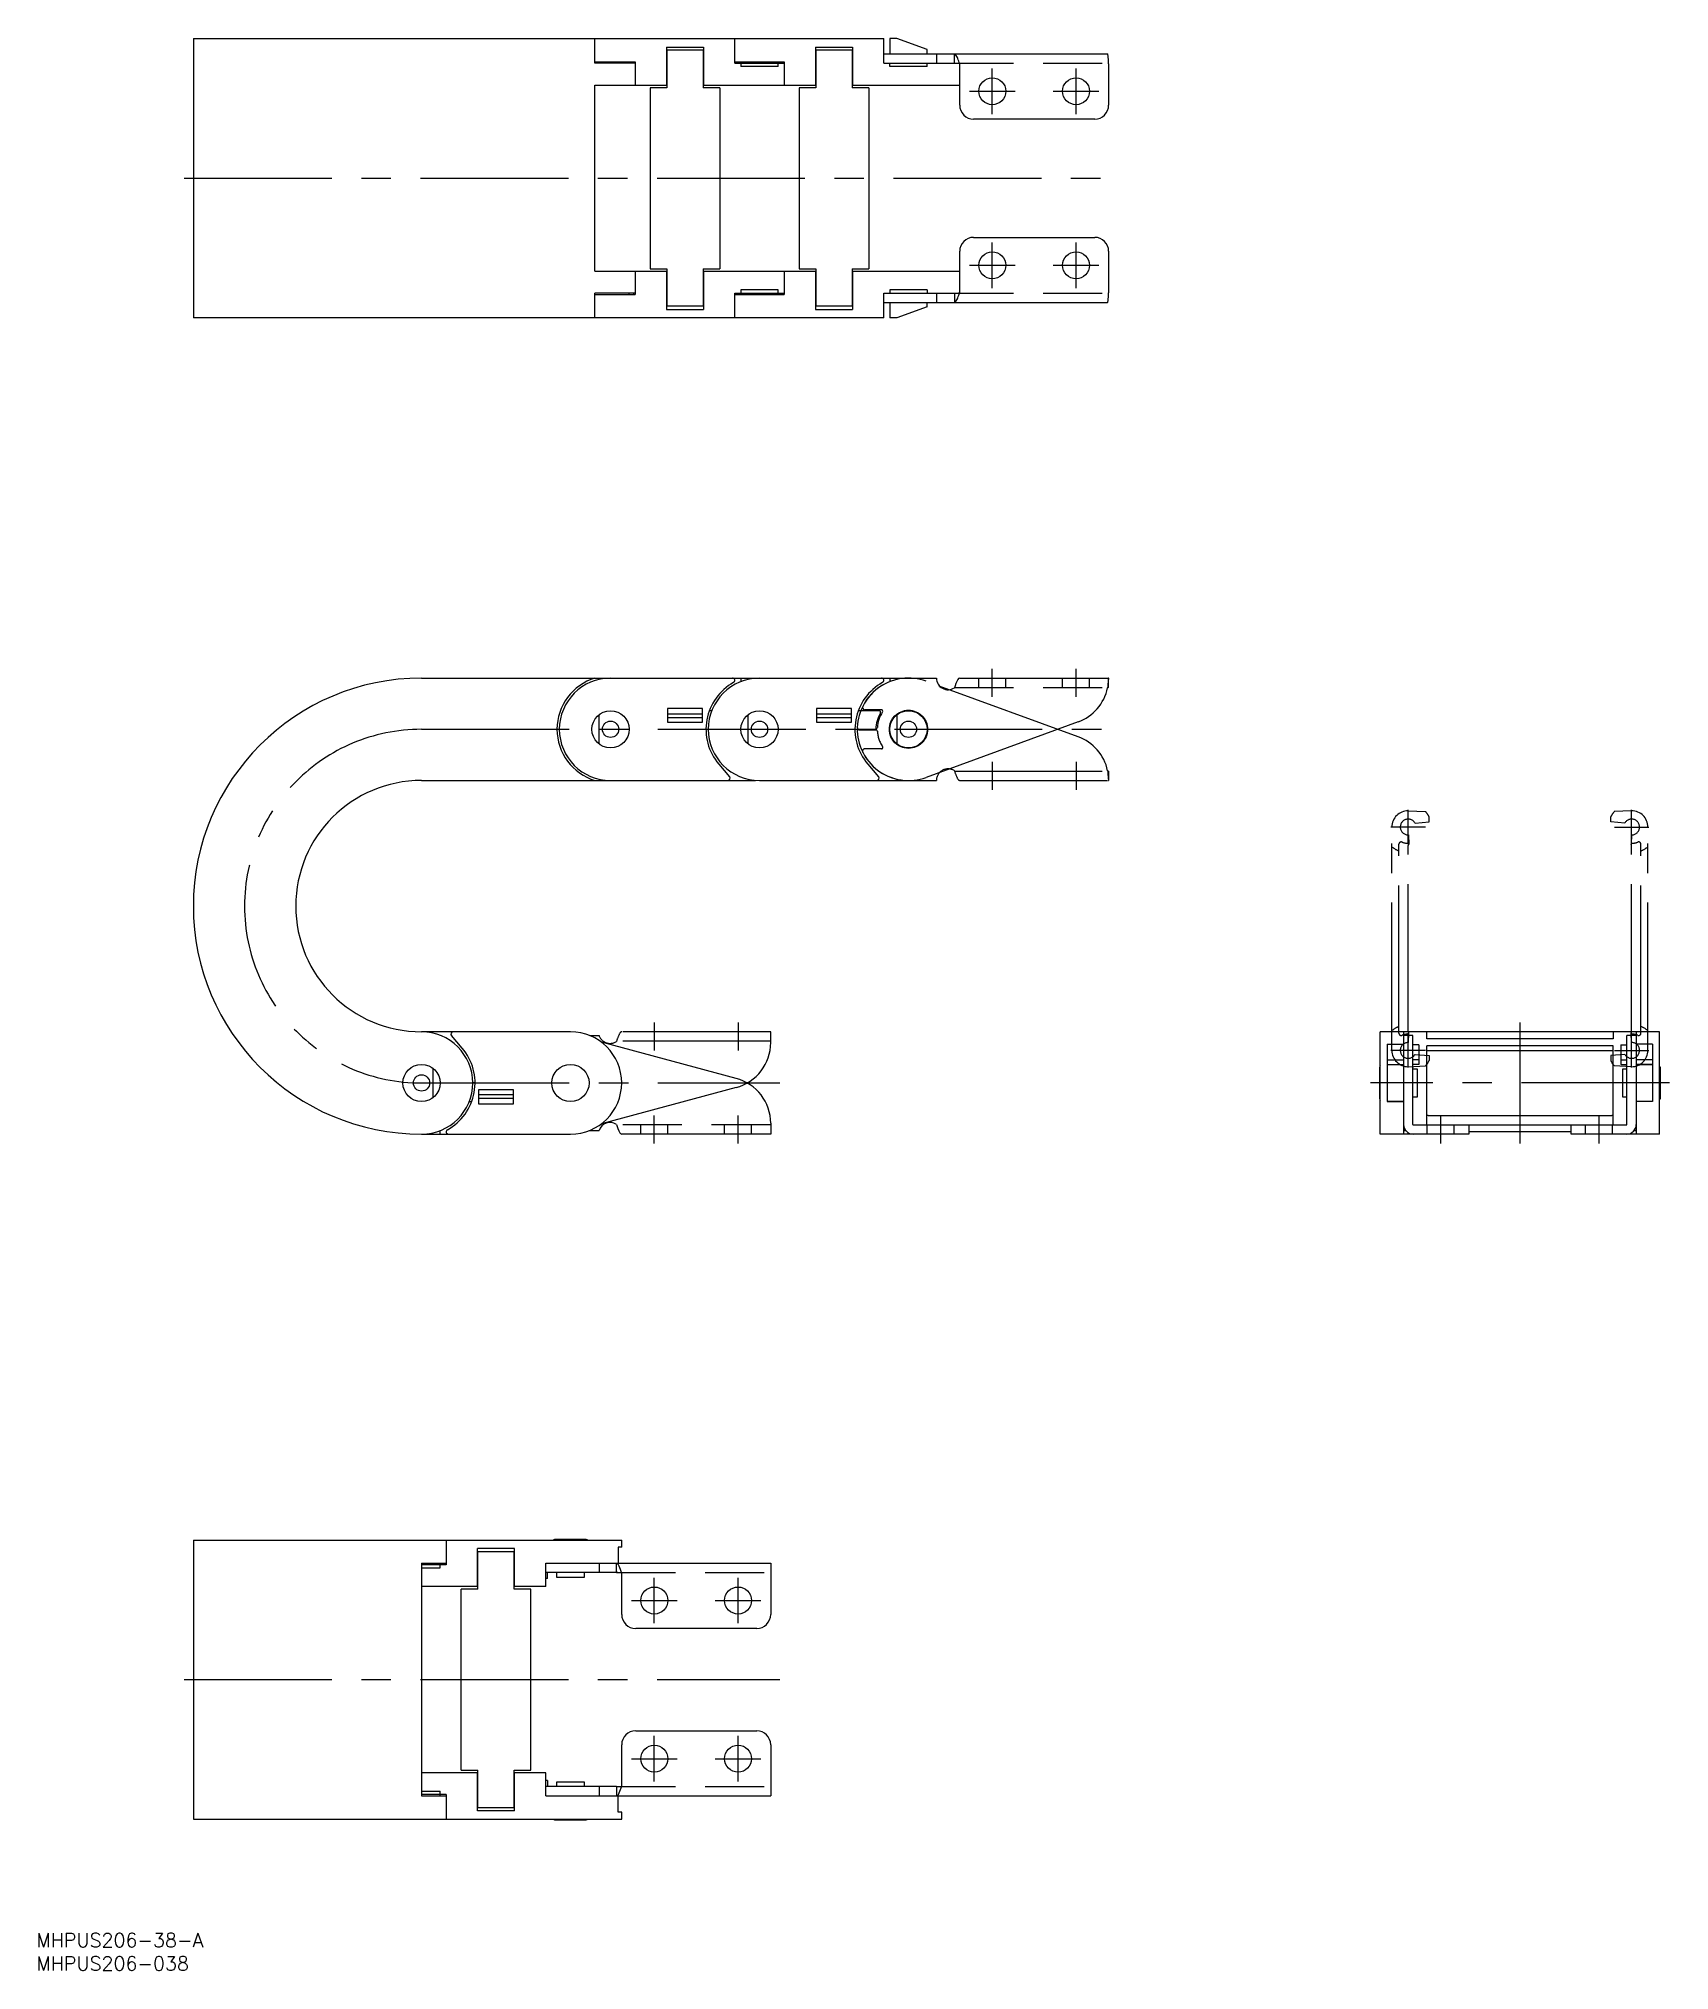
# Model space of a CAD drawing. Extents: x -114 to 236, y -191 to 224.
import ezdxf

# ---------------------------------------------------------------- set-up
doc = ezdxf.new("R2010")
doc.units = 0
for name, pattern in [('CENTER', [50.8, 31.75, -6.35, 6.35, -6.35]), ('DASHED', [19.05, 12.7, -6.35]), ('PHANTOM', [63.5, 31.75, -6.35, 6.35, -6.35, 6.35, -6.35])]:
    doc.linetypes.add(name, pattern=pattern)
doc.layers.get('0').update_dxf_attribs({"linetype": 'CONTINUOUS'})
doc.layers.add('CENTER', color=1, linetype='CENTER')
doc.styles.get("Standard").update_dxf_attribs({"font": 'txt.shx', "height": 3, "bigfont": 'bigfont.shx'})

msp = doc.modelspace()

# ---------------------------------------------------------------- linework, layer by layer
at = {"color": 7, "linetype": 'CONTINUOUS'}
for p, q in [((-81.01, 224.42), (-81.01, 164.42)), ((-81.01, 224.42), (67.29, 224.42)), ((5.25, 219.12), (5.25, 224.42)), ((35.29, 219.12), (35.29, 224.42)), ((67.29, 219.12), (67.29, 224.42)), ((70.1, 224.42), (68.6, 224.42)), ((68.6, 224.42), (68.6, 221.12)), ((76.6, 222.05), (70.1, 224.42)), ((20.6, 222.62), (20.6, 214.42)), ((20.6, 222.62), (28.6, 222.62)), ((20.6, 221.12), (20.7, 221.12)), ((20.7, 220.02), (20.6, 220.02)), ((20.7, 221.92), (20.7, 213.88)), ((28.5, 221.92), (20.7, 221.92)), ((28.5, 221.92), (28.5, 213.88)), ((28.5, 221.12), (28.6, 221.12)), ((28.6, 220.02), (28.5, 220.02)), ((28.6, 222.62), (28.6, 214.42)), ((52.6, 222.62), (52.6, 214.42)), ((52.6, 222.62), (60.6, 222.62)), ((52.6, 221.12), (52.7, 221.12)), ((52.7, 220.02), (52.6, 220.02)), ((52.7, 221.92), (52.7, 213.88)), ((60.5, 221.92), (52.7, 221.92)), ((60.5, 221.92), (60.5, 213.88)), ((60.5, 221.12), (60.6, 221.12)), ((60.6, 220.02), (60.5, 220.02)), ((60.6, 222.62), (60.6, 214.42)), ((67.29, 221.12), (115.38, 221.12)), ((76.6, 221.12), (76.6, 222.05)), ((78.6, 221.12), (78.6, 219.12)), ((82.46, 219.12), (82.46, 221.12)), ((5.25, 219.42), (13.91, 219.42)), ((13.91, 219.12), (5.25, 219.12)), ((12.6, 219.12), (12.6, 219.42)), ((13.55, 219.12), (13.55, 219.42)), ((13.91, 219.42), (13.91, 214.42)), ((20.6, 216.82), (20.7, 216.82)), ((28.5, 216.82), (28.6, 216.82)), ((35.29, 219.42), (45.91, 219.42)), ((35.29, 219.12), (45.91, 219.12)), ((36.6, 219.42), (36.6, 218.42)), ((44.6, 218.42), (36.6, 218.42)), ((44.6, 218.42), (44.6, 219.42)), ((45.55, 219.12), (45.55, 219.42)), ((45.91, 219.42), (45.91, 214.42)), ((52.6, 216.82), (52.7, 216.82)), ((60.5, 216.82), (60.6, 216.82)), ((67.29, 219.12), (82.46, 219.12)), ((68.6, 218.42), (68.6, 219.12)), ((76.6, 218.42), (68.6, 218.42)), ((76.6, 218.42), (76.6, 219.12)), ((83.6, 210.12), (83.6, 219.02)), ((115.6, 219.02), (115.6, 210.12)), ((5.25, 214.42), (20.7, 214.42)), ((5.25, 174.42), (5.25, 214.42)), ((20.7, 213.88), (17.1, 213.88)), ((17.1, 213.88), (17.1, 174.96)), ((20.6, 215.72), (20.7, 215.72)), ((28.5, 215.72), (28.6, 215.72)), ((28.5, 214.42), (52.7, 214.42)), ((32.1, 213.88), (28.5, 213.88)), ((32.1, 213.88), (32.1, 174.96)), ((49.1, 213.88), (49.1, 174.96)), ((52.7, 213.88), (49.1, 213.88)), ((52.6, 215.72), (52.7, 215.72)), ((60.5, 215.72), (60.6, 215.72)), ((60.5, 214.42), (83.6, 214.42)), ((64.1, 213.88), (60.5, 213.88)), ((64.1, 213.88), (64.1, 174.96)), ((112.6, 207.12), (86.6, 207.12)), ((83.6, 169.82), (83.6, 178.72)), ((86.6, 181.72), (112.6, 181.72)), ((115.6, 178.72), (115.6, 169.82)), ((5.25, 174.42), (20.7, 174.42)), ((13.91, 174.42), (13.91, 169.42)), ((17.1, 174.96), (20.7, 174.96)), ((20.6, 174.42), (20.6, 166.22)), ((20.7, 174.96), (20.7, 166.92)), ((28.5, 174.96), (28.5, 166.92)), ((28.5, 174.96), (32.1, 174.96)), ((28.5, 174.42), (52.7, 174.42)), ((28.6, 174.42), (28.6, 166.22)), ((45.91, 174.42), (45.91, 169.42)), ((49.1, 174.96), (52.7, 174.96)), ((52.6, 174.42), (52.6, 166.22)), ((52.7, 174.96), (52.7, 166.92)), ((60.5, 174.96), (60.5, 166.92)), ((60.5, 174.96), (64.1, 174.96)), ((60.5, 174.42), (83.6, 174.42)), ((60.6, 174.42), (60.6, 166.22)), ((20.6, 173.12), (20.7, 173.12)), ((20.7, 172.02), (20.6, 172.02)), ((28.5, 173.12), (28.6, 173.12)), ((28.6, 172.02), (28.5, 172.02)), ((44.6, 170.42), (36.6, 170.42)), ((36.6, 170.42), (36.6, 169.42)), ((44.6, 169.42), (44.6, 170.42)), ((52.6, 173.12), (52.7, 173.12)), ((52.7, 172.02), (52.6, 172.02)), ((60.5, 173.12), (60.6, 173.12)), ((60.6, 172.02), (60.5, 172.02)), ((76.6, 170.42), (68.6, 170.42)), ((68.6, 170.42), (68.6, 169.72)), ((76.6, 170.42), (76.6, 169.72)), ((5.25, 164.42), (5.25, 169.72)), ((13.91, 169.72), (5.25, 169.72)), ((5.25, 169.42), (13.91, 169.42)), ((12.6, 169.42), (12.6, 169.72)), ((13.55, 169.72), (13.55, 169.42)), ((20.6, 168.82), (20.7, 168.82)), ((20.6, 167.72), (20.7, 167.72)), ((20.6, 166.22), (28.6, 166.22)), ((28.5, 166.92), (20.7, 166.92)), ((28.5, 168.82), (28.6, 168.82)), ((28.5, 167.72), (28.6, 167.72)), ((35.29, 164.42), (35.29, 169.72)), ((35.29, 169.72), (45.91, 169.72)), ((35.29, 169.42), (45.91, 169.42)), ((45.55, 169.72), (45.55, 169.42)), ((52.6, 168.82), (52.7, 168.82)), ((52.6, 167.72), (52.7, 167.72)), ((52.6, 166.22), (60.6, 166.22)), ((60.5, 166.92), (52.7, 166.92)), ((60.5, 168.82), (60.6, 168.82)), ((60.5, 167.72), (60.6, 167.72)), ((67.29, 164.42), (67.29, 169.72)), ((67.29, 169.72), (82.46, 169.72)), ((67.29, 167.72), (115.38, 167.72)), ((68.6, 167.72), (68.6, 164.42)), ((76.6, 166.79), (70.1, 164.42)), ((76.6, 166.79), (76.6, 167.72)), ((78.6, 169.72), (78.6, 167.72)), ((82.46, 169.72), (82.46, 167.72)), ((67.29, 164.42), (-81.01, 164.42)), ((70.1, 164.42), (68.6, 164.42)), ((-32.01, 87), (78.6, 87)), ((36.6, 87), (36.6, 86.25)), ((68.6, 87), (68.6, 86.25)), ((83.6, 87), (115.6, 87)), ((115.6, 85), (115.6, 87)), ((6.1, 79.12), (6.1, 72.88)), ((20.85, 80.5), (20.85, 77.5)), ((28.35, 80.5), (20.85, 80.5)), ((28.35, 79.28), (20.85, 79.28)), ((28.35, 77.5), (28.35, 80.5)), ((30.35, 80), (29.82, 80)), ((38.1, 79.12), (38.1, 72.88)), ((52.85, 80.5), (52.85, 77.5)), ((60.35, 80.5), (52.85, 80.5)), ((60.35, 79.28), (52.85, 79.28)), ((60.35, 77.5), (60.35, 80.5)), ((66.31, 80), (61.82, 80)), ((66.79, 80.2), (63.21, 80.2)), ((70.1, 79.12), (70.1, 72.88)), ((71.7, 80), (73.5, 80)), ((28.35, 78.5), (20.85, 78.5)), ((20.85, 77.5), (28.35, 77.5)), ((29.1, 76), (29.6, 76)), ((60.35, 78.5), (52.85, 78.5)), ((52.85, 77.5), (60.35, 77.5)), ((61.1, 76), (65.6, 76)), ((65.6, 76.1), (65.61, 76.1)), ((109.03, 77.6), (76.38, 65.67)), ((31.86, 68.53), (34.17, 65.82)), ((63.86, 68.53), (66.17, 65.82)), ((-32.01, 65), (39.73, 65)), ((39.74, 65.03), (39.73, 65)), ((40.6, 65), (72.6, 65)), ((71.74, 65.03), (71.73, 65)), ((0, 11), (-32.01, 11)), ((-31.14, 10.97), (-31.13, 11)), ((-23.26, 7.47), (-25.57, 10.18)), ((35.6, 0.99), (6.63, 8.78)), ((233.94, 11), (173.94, 11)), ((173.94, -11), (173.94, 11)), ((175.44, 8.36), (175.44, -4)), ((175.44, 8.36), (178.94, 8.36)), ((178.94, 11), (178.94, -11)), ((180.94, 10.2), (178.94, 10.2)), ((180.94, -8.9), (180.94, 10.2)), ((183.94, 9.51), (183.94, 11)), ((223.94, 9.51), (183.94, 9.51)), ((223.94, 11), (223.94, 9.51)), ((226.94, -8.9), (226.94, 10.2)), ((228.94, 10.2), (226.94, 10.2)), ((228.94, 11), (228.94, -11)), ((232.44, 8.36), (228.94, 8.36)), ((232.44, 8.36), (232.44, -4)), ((233.94, -11), (233.94, 11)), ((175.44, 4.94), (178.94, 4.94)), ((182.24, 8.16), (180.94, 8.16)), ((182.24, 4.95), (180.94, 4.95)), ((182.24, 8.16), (182.24, 4)), ((223.94, 8), (183.94, 8)), ((183.94, -9), (183.94, 8)), ((183.94, 7), (223.94, 7)), ((223.94, -9), (223.94, 8)), ((225.64, 8.16), (225.64, 4)), ((225.64, 8.16), (226.94, 8.16)), ((225.64, 4.95), (226.94, 4.95)), ((232.44, 4.94), (228.94, 4.94)), ((-29.5, -3.12), (-29.5, 3.12)), ((-20.5, 0), (-21, 0)), ((173.84, -3.4), (173.84, 3.4)), ((175.44, 4), (178.94, 4)), ((178.94, 3.9), (175.44, 3.9)), ((182.24, 4), (180.94, 4)), ((181.94, 3), (180.94, 3)), ((181.94, -3), (181.94, 3)), ((225.64, 4), (226.94, 4)), ((225.94, 3), (225.94, -3)), ((226.94, 3), (225.94, 3)), ((232.44, 4), (228.94, 4)), ((232.44, 3.9), (228.94, 3.9)), ((234.04, 3.4), (234.04, -3.4)), ((-21.75, -4), (-21.22, -4)), ((-12.25, -1.5), (-19.75, -1.5)), ((-19.75, -1.5), (-19.75, -4.5)), ((-19.75, -2.5), (-12.25, -2.5)), ((-19.75, -3.28), (-12.25, -3.28)), ((-12.25, -4.5), (-12.25, -1.5)), ((175.44, -3.9), (178.94, -3.9)), ((175.44, -4), (178.94, -4)), ((180.94, -3), (181.94, -3)), ((225.94, -3), (226.94, -3)), ((228.94, -3.9), (232.44, -3.9)), ((232.44, -4), (228.94, -4)), ((-19.75, -4.5), (-12.25, -4.5)), ((183.94, -6.91), (184.19, -6.9)), ((184.29, -7), (223.59, -7)), ((223.69, -6.9), (223.94, -6.91)), ((-32.01, -11), (0, -11)), ((-28, -11), (-28, -10.25)), ((4.12, -10.2), (6.13, -10.2)), ((43, -11), (11, -11)), ((43, -8.67), (43, -11)), ((192.94, -11), (173.94, -11)), ((178.94, -10.2), (179.39, -10.2)), ((181.04, -9), (226.84, -9)), ((192.94, -9), (192.94, -11)), ((214.94, -10.5), (192.94, -10.5)), ((214.94, -11), (214.94, -9)), ((233.94, -11), (214.94, -11)), ((228.49, -10.2), (228.94, -10.2)), ((-81.01, -98.22), (11, -98.22)), ((-81.01, -98.22), (-81.01, -158.22)), ((-26.69, -98.22), (-26.69, -103.52)), ((3.4, -98.12), (-3.4, -98.12)), ((11, -99.72), (11, -98.22)), ((-32, -103.22), (-32, -104.22)), ((-32, -103.22), (-26.69, -103.22)), ((-26.69, -103.52), (-32, -103.52)), ((-28, -104.22), (-28, -103.22)), ((-20, -108.22), (-20, -100.02)), ((-12, -100.02), (-20, -100.02)), ((-19.9, -101.52), (-20, -101.52)), ((-19.9, -102.62), (-20, -102.62)), ((-19.9, -108.76), (-19.9, -100.72)), ((-19.9, -100.72), (-12.1, -100.72)), ((-12.1, -108.76), (-12.1, -100.72)), ((-12, -101.52), (-12.1, -101.52)), ((-12, -102.62), (-12.1, -102.62)), ((-12, -108.22), (-12, -100.02)), ((-5.31, -103.22), (43, -103.22)), ((-5.31, -108.22), (-5.31, -103.22)), ((6.13, -103.22), (6.13, -105.22)), ((9.86, -105.22), (9.86, -103.22)), ((10.25, -99.72), (10.25, -103.22)), ((11, -99.72), (10.25, -99.72)), ((43, -103.22), (43, -114.22)), ((-32.01, -104.22), (-28, -104.22)), ((-32.01, -104.22), (-32.01, -108.22)), ((-20, -105.82), (-19.9, -105.82)), ((-19.9, -106.92), (-20, -106.92)), ((-12.1, -105.82), (-12, -105.82)), ((-12, -106.92), (-12.1, -106.92)), ((9.86, -105.22), (-5.31, -105.22)), ((-4.95, -106.52), (-5.31, -106.52)), ((-4.95, -106.52), (-4.95, -105.22)), ((-3, -105.22), (-3, -106.22)), ((-3, -106.22), (3, -106.22)), ((3, -106.22), (3, -105.22)), ((11, -114.22), (11, -105.32)), ((-19.9, -108.22), (-32.01, -108.22)), ((-32, -108.22), (-32, -148.22)), ((-23.5, -147.68), (-23.5, -108.76)), ((-19.9, -108.76), (-23.5, -108.76)), ((-5.31, -108.22), (-12.1, -108.22)), ((-8.5, -108.76), (-12.1, -108.76)), ((-8.5, -147.68), (-8.5, -108.76)), ((40, -117.22), (14, -117.22)), ((14, -139.22), (40, -139.22)), ((11, -151.12), (11, -142.22)), ((43, -142.22), (43, -153.22)), ((-19.9, -148.22), (-32.01, -148.22)), ((-32.01, -148.22), (-32.01, -152.22)), ((-23.5, -147.68), (-19.9, -147.68)), ((-20, -156.42), (-20, -148.22)), ((-19.9, -155.72), (-19.9, -147.68)), ((-12.1, -155.72), (-12.1, -147.68)), ((-12.1, -147.68), (-8.5, -147.68)), ((-5.31, -148.22), (-12.1, -148.22)), ((-12, -156.42), (-12, -148.22)), ((-5.31, -153.22), (-5.31, -148.22)), ((-32.01, -152.22), (-28, -152.22)), ((-32, -152.22), (-32, -153.22)), ((-26.69, -152.92), (-32, -152.92)), ((-32, -153.22), (-26.69, -153.22)), ((-28, -153.22), (-28, -152.22)), ((-26.69, -152.92), (-26.69, -158.22)), ((-19.9, -149.52), (-20, -149.52)), ((-19.9, -150.62), (-20, -150.62)), ((-12, -149.52), (-12.1, -149.52)), ((-12, -150.62), (-12.1, -150.62)), ((-4.95, -149.92), (-5.31, -149.92)), ((9.86, -151.22), (-5.31, -151.22)), ((-5.31, -153.22), (43, -153.22)), ((-4.95, -149.92), (-4.95, -151.22)), ((3, -150.22), (-3, -150.22)), ((-3, -150.22), (-3, -151.22)), ((3, -151.22), (3, -150.22)), ((6.13, -151.22), (6.13, -153.22)), ((9.86, -151.22), (9.86, -153.22)), ((10.25, -156.72), (10.25, -153.22)), ((-20, -153.82), (-19.9, -153.82)), ((-19.9, -154.92), (-20, -154.92)), ((-12, -156.42), (-20, -156.42)), ((-19.9, -155.72), (-12.1, -155.72)), ((-12.1, -153.82), (-12, -153.82)), ((-12, -154.92), (-12.1, -154.92)), ((11, -156.72), (10.25, -156.72)), ((11, -158.22), (11, -156.72)), ((-81.01, -158.22), (11, -158.22)), ((-3.4, -158.32), (3.4, -158.32))]:
    msp.add_line(p, q, dxfattribs=at)
at = {"color": 3, "linetype": 'DASHED'}
for p, q in [((82.46, 219.12), (115.59, 219.12)), ((82.46, 169.72), (115.59, 169.72)), ((82.49, 85), (115.6, 85)), ((87.7, 85), (87.7, 87)), ((93.5, 85), (93.5, 87)), ((105.7, 85), (105.7, 87)), ((111.5, 85), (111.5, 87)), ((43, -9), (9.89, -9)), ((15.1, -11), (15.1, -9)), ((20.9, -11), (20.9, -9)), ((33.1, -11), (33.1, -9)), ((38.9, -11), (38.9, -9)), ((184.04, -11), (184.04, -9)), ((189.84, -11), (189.84, -9)), ((218.04, -11), (218.04, -9)), ((223.84, -11), (223.84, -9)), ((9.86, -105.22), (43, -105.22)), ((9.86, -151.22), (43, -151.22))]:
    msp.add_line(p, q, dxfattribs=at)
at = {"color": 3, "linetype": 'PHANTOM'}
for p, q in [((109.03, 74.4), (76.38, 86.33)), ((62.11, 75.9), (65.61, 75.9)), ((66.79, 71.8), (63.21, 71.8)), ((82.49, 67), (115.6, 67)), ((90.6, 69), (90.6, 63)), ((108.6, 69), (108.6, 63)), ((115.6, 67), (115.6, 65)), ((72.6, 65), (78.6, 65)), ((83.6, 65), (115.6, 65)), ((179.94, 51.3), (179.94, 58.7)), ((179.94, 58.5), (183.66, 58.34)), ((227.94, 58.5), (224.21, 58.34)), ((227.94, 51.3), (227.94, 58.7)), ((183.64, 55), (176.24, 55)), ((176.44, 7), (176.44, 55)), ((181.41, 55.85), (184.44, 56.12)), ((184.44, 56.12), (184.44, 57.18)), ((223.44, 56.12), (223.44, 57.18)), ((226.47, 55.85), (223.44, 56.12)), ((224.24, 55), (231.64, 55)), ((231.44, 7), (231.44, 55)), ((177.94, 10.71), (177.94, 51.29)), ((179.94, 11), (179.94, 51)), ((180, 53.3), (180.07, 51.33)), ((227.88, 53.3), (227.81, 51.33)), ((227.94, 11), (227.94, 51)), ((229.94, 10.71), (229.94, 51.29)), ((18, 13), (18, 7)), ((36, 13), (36, 7)), ((4.12, 10.2), (6.13, 10.2)), ((43, 9), (9.89, 9)), ((43, 11), (11, 11)), ((43, 8.67), (43, 11)), ((179.94, 3.3), (179.94, 10.7)), ((180, 8.7), (180.07, 10.67)), ((227.88, 8.7), (227.81, 10.67)), ((227.94, 3.3), (227.94, 10.7)), ((183.64, 7), (176.24, 7)), ((181.41, 6.15), (184.44, 5.88)), ((184.44, 5.88), (184.44, 4.82)), ((226.47, 6.15), (223.44, 5.88)), ((223.44, 5.88), (223.44, 4.82)), ((224.24, 7), (231.64, 7)), ((179.94, 3.5), (183.66, 3.66)), ((227.94, 3.5), (224.21, 3.66)), ((35.6, -0.99), (6.63, -8.78))]:
    msp.add_line(p, q, dxfattribs=at)
at = {"color": 7, "linetype": 'CONTINUOUS'}
for centre, radius in [((90.6, 213.12), 2.9), ((108.6, 213.12), 2.9), ((90.6, 175.72), 2.9), ((108.6, 175.72), 2.9), ((8.6, 76), 4), ((40.6, 76), 4), ((72.6, 76), 4.1), ((72.6, 76), 4), ((8.6, 76), 1.75), ((40.6, 76), 1.75), ((72.6, 76), 1.75), ((-32, 0), 4), ((-32, 0), 1.75), ((0, 0), 4), ((18, -111.22), 2.9), ((36, -111.22), 2.9), ((18, -145.22), 2.9), ((36, -145.22), 2.9)]:
    msp.add_circle(centre, radius, dxfattribs=at)
at = {"color": 3, "linetype": 'PHANTOM'}
msp.add_circle((72.6, 76), 4.1, dxfattribs=at)
at = {"color": 7, "linetype": 'CONTINUOUS'}
for centre, radius, start, end in [((82.41, 220.71), 0.408, 42.8343, 83.8768), ((80.2, 219.02), 3.2, 20.0704, 38.1274), ((60.91, 211.36), 23.95, 18.6605, 21.4495), ((115.23, 220.99), 0.196, 9.504, 41.6142), ((105.84, 219.57), 9.7, 4.5726, 8.5958), ((38.56, 214.08), 77.2, 3.6725, 4.659), ((82.33, 211.13), 7.99, 80.8852, 89.1194), ((86.6, 210.12), 3, 180, 270), ((112.6, 210.12), 3, 270, 0), ((86.6, 178.72), 3, 90, 180), ((112.6, 178.72), 3, 0, 90), ((82.33, 177.71), 7.99, 270.8806, 279.1148), ((82.41, 168.13), 0.408, 276.1232, 317.1657), ((80.2, 169.82), 3.2, 321.8726, 339.9296), ((60.91, 177.48), 23.95, 338.5505, 341.3395), ((115.23, 167.85), 0.196, 318.3858, 350.496), ((105.84, 169.27), 9.7, 351.4042, 355.4274), ((38.56, 174.77), 77.2, 355.341, 356.3275), ((-32.01, 38), 49, 90, 270), ((8.6, 76), 11.5, 106.9574, 253.0426), ((8.6, 76), 11, 90, 270), ((40.6, 76), 11.5, 118.955, 220.5), ((40.6, 76), 11, 90, 270), ((34.79, 86.5), 0.5, 298.955, 90), ((72.6, 76), 11.5, 118.955, 220.5), ((72.6, 76), 11, 90, 153.409), ((66.79, 86.5), 0.5, 298.955, 90), ((81.1, 87), 2.5, 180, 302.8599), ((93.45, 81.44), 11.52, 152.8471, 162.5437), ((83.76, 86.35), 0.665, 104.2239, 148.5768), ((105.6, 86.99), 10, 290.0712, 347.9197), ((162.62, 82.07), 47.32, 174.532, 176.5735), ((115.85, 84.27), 0.787, 116.4305, 127.0841), ((115.61, 84.73), 0.267, 92.5793, 114.1282), ((203.59, 74.71), 88.87, 172.1121, 172.3211), ((115.75, 86.87), 0.196, 138.3853, 170.4974), ((63.21, 80.7), 0.5, 153.409, 270), ((72.6, 76), 7, 149.5458, 180), ((72.6, 76), 6.7, 146.1416, 176.7242), ((66.31, 79.7), 0.3, 329.5458, 90), ((66.79, 79.9), 0.3, 326.1416, 90), ((62.11, 75.6), 0.5, 126.8699, 182.1832), ((72.6, 76), 11, 182.1832, 290.0712), ((65.61, 76.4), 0.3, 270, 356.7242), ((-32.01, 38), 27, 90, 270), ((33.79, 65.5), 0.5, 270, 40.5), ((65.79, 65.5), 0.5, 270, 40.5), ((-32, 0), 11, 270, 90), ((-25.19, 10.5), 0.5, 90, 220.5), ((0, 0), 11, 270, 90), ((-32, 0), 11.5, 298.955, 40.5), ((33, -8.67), 10, 0, 74.9497), ((174.34, 3.4), 0.5, 143.1301, 180), ((233.54, 3.4), 0.5, 0, 36.8699), ((174.34, -3.4), 0.5, 180, 216.8699), ((233.54, -3.4), 0.5, 323.1301, 0), ((184.29, -6.9), 0.1, 180, 270), ((223.59, -6.9), 0.1, 270, 0), ((-26.19, -10.5), 0.5, 118.955, 270), ((8.5, -11), 2.5, 57.1401, 161.3371), ((20.85, -5.44), 11.52, 197.4563, 207.1529), ((11.16, -10.35), 0.665, 211.4232, 255.7761), ((181.04, -8.9), 2.1, 180, 270), ((181.04, -8.9), 0.1, 180, 270), ((226.84, -8.9), 0.1, 270, 0), ((226.84, -8.9), 2.1, 270, 0), ((-3.4, -98.62), 0.5, 90, 126.8699), ((3.4, -98.62), 0.5, 53.1301, 90), ((9.84, -103.57), 0.351, 52.1348, 86.6845), ((8.95, -104.47), 1.61, 22.2521, 46.7604), ((9.73, -113.21), 7.99, 80.8847, 89.1199), ((-3.98, -110.23), 15.76, 18.1353, 23.8343), ((14, -114.22), 3, 180, 270), ((40, -114.22), 3, 270, 0), ((14, -142.22), 3, 90, 180), ((40, -142.22), 3, 0, 90), ((9.73, -143.23), 7.99, 270.8801, 279.1153), ((9.84, -152.87), 0.351, 273.3155, 307.8652), ((8.95, -151.97), 1.61, 313.2396, 337.7479), ((-3.98, -146.21), 15.76, 336.1657, 341.8647), ((-3.4, -157.82), 0.5, 233.1301, 270), ((3.4, -157.82), 0.5, 270, 306.8699)]:
    msp.add_arc(centre, radius, start, end, dxfattribs=at)
at = {"color": 3, "linetype": 'PHANTOM'}
for centre, radius, start, end in [((72.6, 76), 11, 69.9288, 177.8168), ((62.11, 76.4), 0.5, 177.8168, 270), ((65.61, 75.6), 0.3, 3.2758, 90), ((72.6, 76), 6.7, 183.2758, 213.8584), ((63.21, 71.3), 0.5, 90, 206.591), ((72.6, 76), 11, 206.591, 270), ((66.79, 72.1), 0.3, 270, 33.8584), ((105.6, 65.01), 10, 12.0803, 69.9288), ((81.1, 65), 2.5, 57.1401, 180), ((93.45, 70.56), 11.52, 197.4563, 207.1529), ((162.62, 69.93), 47.32, 183.4265, 185.468), ((115.85, 67.73), 0.787, 232.9159, 243.5695), ((115.61, 67.27), 0.267, 245.8718, 267.4207), ((83.76, 65.65), 0.665, 211.4232, 255.7761), ((203.59, 77.29), 88.87, 187.6789, 187.8879), ((115.75, 65.13), 0.196, 189.5026, 221.6147), ((179.94, 55), 3.5, 90.0039, 180), ((179.94, 55), 5, 25.8419, 41.8659), ((227.94, 55), 5, 138.1341, 154.1581), ((227.94, 55), 3.5, 0, 89.9961), ((179.94, 55), 1.7, 29.9968, 272.0225), ((227.94, 55), 1.7, 267.9775, 150.0032), ((179.94, 55), 5.5, 230.4788, 248.6763), ((178.44, 51.29), 0.5, 67.9757, 180), ((179.94, 55), 3.5, 247.9757, 272.0012), ((180.44, 51), 0.5, 138.0677, 180), ((227.44, 51), 0.5, 0, 41.9323), ((227.94, 55), 3.5, 267.9988, 292.0243), ((229.44, 51.29), 0.5, 0, 112.0243), ((227.94, 55), 5.5, 291.3237, 309.5212), ((8.5, 11), 2.5, 198.6629, 302.8599), ((20.85, 5.44), 11.52, 152.8471, 162.5437), ((11.16, 10.35), 0.665, 104.2239, 148.5768), ((33, 8.67), 10, 285.0503, 0), ((179.94, 7), 5.5, 111.3237, 129.5212), ((178.44, 10.71), 0.5, 180, 292.0243), ((179.94, 7), 1.7, 87.9775, 330.0032), ((179.94, 7), 3.5, 87.9988, 112.0243), ((180.44, 11), 0.5, 180, 221.9323), ((227.94, 7), 1.7, 209.9968, 92.0225), ((227.44, 11), 0.5, 318.0677, 0), ((227.94, 7), 3.5, 67.9757, 92.0012), ((229.44, 10.71), 0.5, 247.9757, 360), ((227.94, 7), 5.5, 50.4788, 68.6763), ((179.94, 7), 3.5, 180, 269.9961), ((179.94, 7), 5, 318.1341, 334.1581), ((227.94, 7), 5, 205.8419, 221.8659), ((227.94, 7), 3.5, 270.0039, 0)]:
    msp.add_arc(centre, radius, start, end, dxfattribs=at)
at = {"layer": 'CENTER', "color": 1, "linetype": 'CENTER'}
for p, q in [((90.6, 208.22), (90.6, 218.02)), ((108.6, 208.22), (108.6, 218.02)), ((85.7, 213.12), (95.5, 213.12)), ((103.7, 213.12), (113.5, 213.12)), ((-83.01, 194.42), (117.6, 194.42)), ((90.6, 170.82), (90.6, 180.62)), ((108.6, 170.82), (108.6, 180.62)), ((85.7, 175.72), (95.5, 175.72)), ((103.7, 175.72), (113.5, 175.72)), ((90.6, 83), (90.6, 89)), ((108.6, 83), (108.6, 89)), ((-32.01, 76), (117.6, 76)), ((203.94, 13), (203.94, -13)), ((-32.01, 0), (45, 0)), ((236.04, 0), (171.84, 0)), ((18, -13), (18, -7)), ((36, -13), (36, -7)), ((186.94, -13), (186.94, -7)), ((220.94, -13), (220.94, -7)), ((18, -116.12), (18, -106.32)), ((36, -116.12), (36, -106.32)), ((13.1, -111.22), (22.9, -111.22)), ((31.1, -111.22), (40.9, -111.22)), ((-83.01, -128.22), (45, -128.22)), ((18, -150.12), (18, -140.32)), ((36, -150.12), (36, -140.32)), ((13.1, -145.22), (22.9, -145.22)), ((31.1, -145.22), (40.9, -145.22))]:
    msp.add_line(p, q, dxfattribs=at)
msp.add_arc((-32.01, 38), 38, 90, 270, dxfattribs=at)

# ---------------------------------------------------------------- texts
at = {"color": 7, "linetype": 'CONTINUOUS'}
for s, p in [('MHPUS206-38-A', (-114.75, -185.7)), ('MHPUS206-038', (-114.75, -190.7))]:
    msp.add_text(s, height=3, dxfattribs=at).set_placement(p)

doc.saveas('drawing.dxf')
